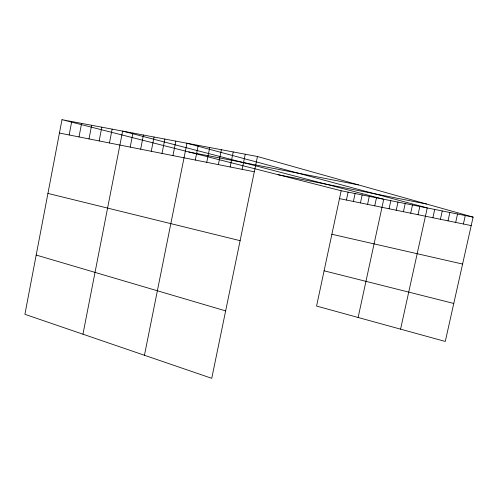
<?xml version="1.0" encoding="UTF-8"?>
<svg xmlns="http://www.w3.org/2000/svg" width="498" height="498" viewBox="0 0 498 498"><rect width="100%" height="100%" fill="white"/><g stroke="black" fill="none" stroke-linecap="round" stroke-linejoin="round"><path stroke-width="0.75" d="M61.982 119.682L24.9 314.313L211.743 378.318L257.46 156.515L61.982 119.682L341.155 190.746L473.1 217.109L445.274 341.447L316.579 306.058L341.155 190.746M69.147 134.97L71.724 121.518M79.001 136.931L81.61 123.38M89.005 138.917L91.638 125.266M99.152 140.934L101.816 127.183M109.448 142.982L112.143 129.131M82.954 334.195L122.626 131.105L383.734 199.25L358.124 317.487M130.196 147.103L132.954 133.053M140.648 149.182L143.436 135.026M151.255 151.292L154.075 137.031M162.018 153.428L164.869 139.067M172.943 155.6L175.831 141.133M144.445 355.267L186.955 143.231L427.247 207.946L400.573 329.159M195.297 160.045L198.254 145.36M206.738 162.317L209.733 147.52M218.354 164.626L221.386 149.717M230.151 166.973L233.22 151.946M242.14 169.351L245.246 154.212M346.409 200.034L348.096 192.135M353.399 201.466L355.099 193.529M360.452 202.916L362.164 194.942M367.568 204.373L369.292 196.368M374.745 205.842L376.482 197.806M389.069 208.774L390.83 200.669M396.215 210.243L397.989 202.101M403.424 211.718L405.21 203.545M410.694 213.206L412.493 204.995M418.027 214.706L419.839 206.465M432.887 217.751L434.723 209.44M440.419 219.294L442.261 210.947M448.013 220.851L449.868 212.465M455.67 222.419L457.544 213.997M463.401 224L465.288 215.547M188.754 151.952L358.467 184.895M278.121 174.698L426.549 204.024M59.436 133.041L254.316 171.773M339.474 198.615L471.201 225.6M331.873 234.272L462.592 264.065M47.933 193.423L240.117 240.671M324.092 270.8L453.778 303.45M257.46 156.515L473.1 217.109M36.192 255.051L225.638 310.889"/></g></svg>
